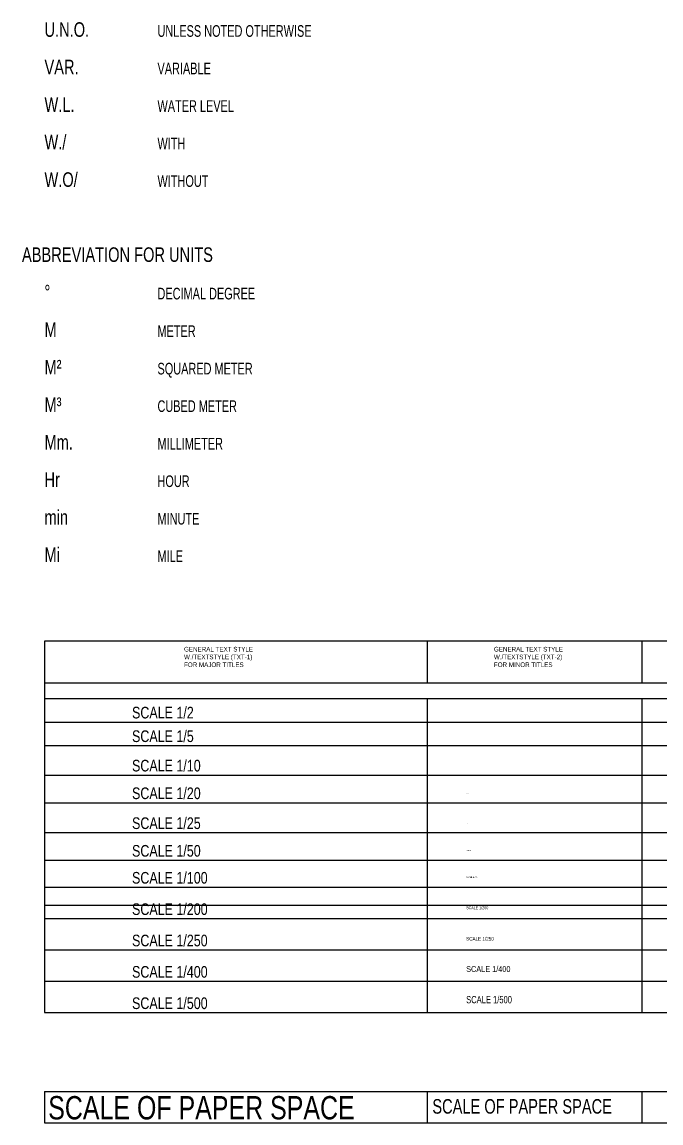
# Model space of a CAD drawing. Extents: x -1 to 478, y -15 to 369.
# Drawn here: x -0.5 to 109, y -15.4 to 173.5 of the extents above; entities that cross this region are included whole.
import ezdxf

# ---------------------------------------------------------------- set-up
doc = ezdxf.new("R2010")
doc.units = 0
doc.header["$MEASUREMENT"] = 0
for name, color, linetype in [('LA-GNRL-Design Text', 3, 'Continuous'), ('LA-GNRL-NOTES-Text-01', 183, 'Continuous'), ('LA-GNRL-NOTES-Text-02', 150, 'Continuous'), ('LA-GNRL-NOTES-Text-03', 240, 'Continuous')]:
    doc.layers.add(name, color=color, linetype=linetype)
doc.styles.add('TXT- (1)', font='gh-general font.shx', dxfattribs={"width": 0.8})
doc.styles.add('TXT- (2)', font='gh-general font.shx', dxfattribs={"width": 0.75})
doc.styles.add('TXT- (3)', font='gh-general font.shx', dxfattribs={"width": 0.7})
doc.styles.add('TXT- (design)', font='stylu.ttf', dxfattribs={"width": 0.7})

msp = doc.modelspace()

# ---------------------------------------------------------------- linework, layer by layer
at = {"color": 220}
for p, q in [((478.2768, 67.2725), (3.3053, 67.2725)), ((3.3053, 60.1196), (478.2768, 60.1196))]:
    msp.add_line(p, q, dxfattribs=at)
for points in [[(3.3053, 67.2725), (3.3053, 3.5475)], [(68.9285, 67.2725), (68.9285, 60.1196)], [(105.7244, 67.2725), (105.7244, 60.1196)], [(3.3053, 57.4401), (478.2768, 57.4401)], [(68.9285, 57.4401), (68.9285, 3.5475)], [(105.7244, 57.4401), (105.7244, 3.5475)], [(3.3053, 53.3924), (478.2768, 53.3924)], [(3.3053, 49.3447), (478.2768, 49.3447)], [(3.3053, 44.2997), (478.2768, 44.2997)], [(3.3053, 39.5577), (478.2768, 39.5577)], [(3.3053, 34.4261), (478.2768, 34.4261)], [(3.3053, 29.6845), (478.2768, 29.6845)], [(3.3053, 25.0585), (478.2768, 25.0585)], [(3.3053, 19.6808), (478.2768, 19.6808)], [(3.3053, 14.303), (478.2768, 14.303)], [(3.3053, 8.9253), (478.2768, 8.9253)], [(3.3053, 3.5475), (478.2768, 3.5475)], [(3.3053, -10.0042), (478.2768, -10.0042)], [(3.3053, -10.0042), (3.3053, -15.382)], [(68.9285, -10.0042), (68.9285, -15.382)], [(105.7244, -10.0042), (105.7244, -15.382)], [(3.3053, -15.382), (478.2768, -15.382)]]:
    msp.add_lwpolyline(points, dxfattribs=at)
msp.add_lwpolyline([(3.3053, 22), (442.5, 22)])

# ---------------------------------------------------------------- texts
at = {"layer": 'LA-GNRL-Design Text', "style": 'TXT- (design)', "width": 0.75}
for s, p in [('U.N.O.', (3.3053, 170.9189)), ('VAR.', (3.3053, 164.4839)), ('W.L.', (3.3053, 158.0489)), ('W./', (3.3053, 151.6139)), ('W.O/', (3.3053, 145.1789)), ('%%D', (3.3053, 125.8739)), ('M', (3.3053, 119.4389)), ('M² ', (3.3053, 113.0039)), ('M³ ', (3.3053, 106.5689)), ('Mm.', (3.3053, 100.1339)), ('Hr', (3.3053, 93.6989)), ('min', (3.3053, 87.2639)), ('Mi', (3.3053, 80.8289))]:
    msp.add_text(s, height=2.5, dxfattribs=at).set_placement(p)
at = {"layer": 'LA-GNRL-NOTES-Text-01', "style": 'TXT- (1)', "width": 0.8}
for s, height, p in [('SCALE 1/2', 2, (18.3193, 54.0045)), ('SCALE 1/5', 2, (18.3193, 49.9568)), ('SCALE 1/10', 2, (18.3193, 44.9118)), ('SCALE 1/20', 2, (18.3193, 40.1698)), ('SCALE 1/25', 2, (18.3193, 35.0381)), ('SCALE 1/50', 2, (18.3193, 30.2965)), ('SCALE 1/100', 2, (18.3193, 25.6706)), ('SCALE 1/200', 2, (18.3193, 20.2928)), ('SCALE 1/250', 2, (18.3193, 14.9151)), ('SCALE 1/400', 2, (18.3193, 9.5373)), ('SCALE 1/500', 2, (18.3193, 4.1596)), ('SCALE OF PAPER SPACE', 4, (3.9437, -14.7699))]:
    msp.add_text(s, height=height, dxfattribs=at).set_placement(p)
at = {"layer": 'LA-GNRL-NOTES-Text-01', "char_height": 0.8, "width": 17.339985, "attachment_point": 1, "style": 'TXT- (1)'}
for s, insert in [('GENERAL TEXT STYLE\\PW./TEXTSTYLE (TXT-1)\\PFOR MAJOR TITLES', (27.2384, 66.2836)), ('GENERAL TEXT STYLE\\PW./TEXTSTYLE (TXT-2)\\PFOR MINOR TITLES', (80.3746, 66.2836))]:
    msp.add_mtext(s, dxfattribs=dict(at, insert=insert))
at = {"layer": 'LA-GNRL-NOTES-Text-02', "style": 'TXT- (2)', "width": 0.75}
for s, height, p in [('ABBREVIATION FOR UNITS', 2.5, (-0.5478, 132.3089)), ('SCALE 1/2', 0.005, (75.6153, 54.9918)), ('SCALE 1/5', 0.0125, (75.6153, 50.9441)), ('SCALE 1/10', 0.025, (75.6153, 45.8991)), ('SCALE 1/20', 0.05, (75.6153, 41.1571)), ('SCALE 1/25', 0.0625, (75.6153, 36.0254)), ('SCALE 1/50', 0.125, (75.6153, 31.2838)), ('SCALE 1/100', 0.25, (75.6153, 26.6579)), ('SCALE 1/200', 0.5, (75.6153, 21.2801)), ('SCALE 1/250', 0.625, (75.6153, 15.9024)), ('SCALE 1/400', 1, (75.6153, 10.5246)), ('SCALE 1/500', 1.25, (75.6153, 5.1469)), ('SCALE OF PAPER SPACE', 2.5, (69.8129, -13.7826))]:
    msp.add_text(s, height=height, dxfattribs=at).set_placement(p)
at = {"layer": 'LA-GNRL-NOTES-Text-03', "style": 'TXT- (3)', "width": 0.7}
for s, p in [('UNLESS NOTED OTHERWISE', (22.6831, 170.9189)), ('VARIABLE', (22.6831, 164.4839)), ('WATER LEVEL', (22.6831, 158.0489)), ('WITH', (22.6831, 151.6139)), ('WITHOUT', (22.6831, 145.1789)), ('DECIMAL DEGREE', (22.6831, 125.8739)), ('METER', (22.6831, 119.4389)), ('SQUARED METER', (22.6831, 113.0039)), ('CUBED METER', (22.6831, 106.5689)), ('MILLIMETER', (22.6831, 100.1339)), ('HOUR', (22.6831, 93.6989)), ('MINUTE', (22.6831, 87.2639)), ('MILE', (22.6831, 80.8289))]:
    msp.add_text(s, height=2, dxfattribs=at).set_placement(p)

doc.saveas('drawing.dxf')
